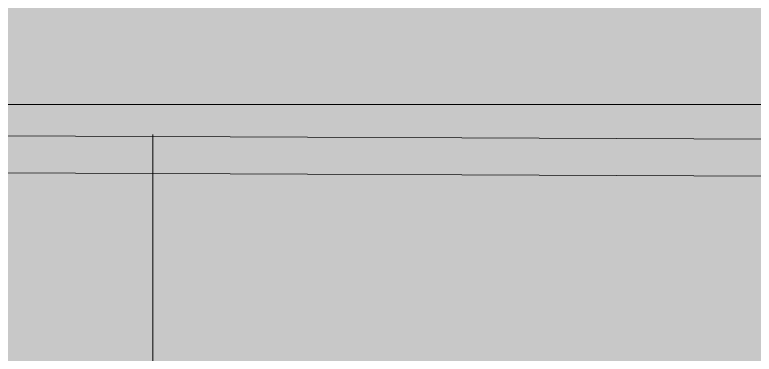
# Model space of a CAD drawing. Header units: millimetres. Extents: x -853320 to 19484, y -510814 to 9708.
# Drawn here: x 10895.81 to 10906.85, y 7635.14 to 7640.2 of the extents above; entities that cross this region are included whole.
import ezdxf

# ---------------------------------------------------------------- set-up
doc = ezdxf.new("R2010")
doc.units = ezdxf.units.MM
doc.linetypes.add('NASCOSTA', pattern=[9.525, 6.35, -3.175])
for name, color, linetype, lineweight in [('F_ARREDI', 7, 'Continuous', 5), ('F_ELETTRICO', 22, 'Continuous', 5), ('F_MULTI laminato OPACO', 1, 'Continuous', 5)]:
    doc.layers.add(name, color=color, linetype=linetype, lineweight=lineweight)

# ---------------------------------------------------------------- blocks, each defined once
blk = doc.blocks.new('SCATOLA INCASSO_1 P_sezione e pianta')
at = {"layer": 'F_ELETTRICO'}
for p, q in [((55461.486, -13680.195), (55437.364, -13680.087)), ((55461.477, -13680.747), (55437.364, -13680.639)), ((55462.472, -13681.173), (55437.364, -13681.173))]:
    blk.add_line(p, q, dxfattribs=at)
blk = doc.blocks.new('BAGNO-LAVANDERIA_pianta_sol.B')
at = {"layer": 'F_MULTI laminato OPACO', "true_color": 0x636466, "transparency": 33554559}
h = blk.add_hatch(color=251, dxfattribs=at)
h.dxf.hatch_style = 1
h.paths.add_polyline_path([(863997.77, 518692.993), (864257.77, 518692.993), (864257.77, 517588.993), (863997.77, 517588.993)])
at = {"layer": 'F_MULTI laminato OPACO', "linetype": 'NASCOSTA'}
blk.add_lwpolyline([(864217.77, 518692.993), (864235.77, 518692.993), (864235.77, 517588.993), (864217.77, 517588.993)], close=True, dxfattribs=at)
at = {"layer": 'Defpoints', "rotation": 180}
blk.add_blockref('SCATOLA INCASSO_1 P_sezione e pianta', (919668.134, 504771.865), dxfattribs=at)

msp = doc.modelspace()

# ---------------------------------------------------------------- block references
at = {"layer": 'F_ARREDI', "color": 2, "lineweight": 5}
msp.add_blockref('BAGNO-LAVANDERIA_pianta_sol.B', (-853319.899, -510814.178), dxfattribs=at)

doc.saveas('drawing.dxf')
